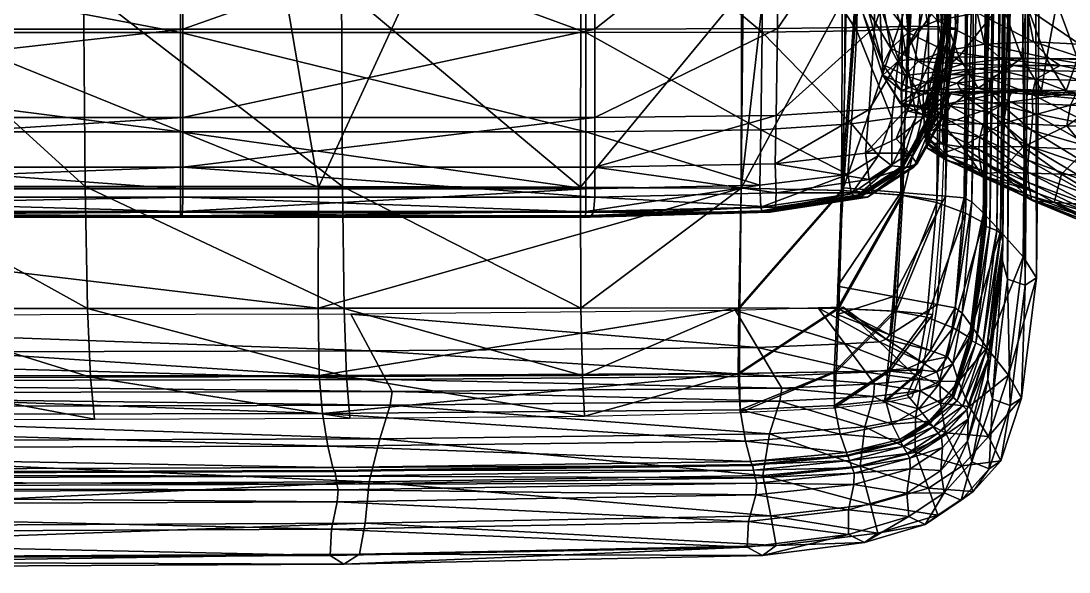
# Model space of a CAD drawing. Header units: centimetres. Extents: x -906 to 906, y -348 to 348.
# Drawn here: x 716.6 to 789.7, y -348.4 to -310 of the extents above; entities that cross this region are included whole.
import ezdxf

# ---------------------------------------------------------------- set-up
doc = ezdxf.new("R2010")
doc.units = ezdxf.units.CM
for name, color, linetype, true_color in [('fabric', 7, 'Continuous', 0x068771), ('Object005', 7, 'Continuous', 0xa6e5e5), ('Object007', 7, 'Continuous', 0x8c58e1), ('Object01', 7, 'Continuous', 0xa6e5e5)]:
    doc.layers.add(name, color=color, linetype=linetype, true_color=true_color)

msp = doc.modelspace()

# ---------------------------------------------------------------- meshes
at = {"layer": 'fabric', "color": 46, "true_color": 0x876e08}
mesh = msp.add_polyface(dxfattribs=at)
corners = [(786.764, -309.149, -289.978), (783.274, -309.446, -284.266), (783.13, -305.983, -282.976), (786.674, -305.55, -289.389), (787.206, -311.475, -290.232), (783.785, -311.626, -285.164), (776.485, -308.879, -169.434), (780.651, -308.725, -114.437), (779.154, -303.608, -114.476), (784.988, -308.764, -68.43), (783.4, -303.597, -68.485), (776.689, -313.789, -224.321), (777.811, -312.773, -171.763), (775.287, -309.446, -214.518), (776.693, -313.034, -250.771), (775.682, -309.337, -243.748), (777.978, -314.845, -262.107), (779.101, -314.869, -170.188), (774.313, -303.873, -210.423), (775.173, -303.823, -240.025), (775.177, -303.682, -168.43), (778.166, -307.336, -268.796), (776.632, -308.45, -259.893), (776.37, -303.172, -256.804), (777.239, -311.929, -264.742), (778.461, -310.804, -272.025), (779.151, -312.835, -274.765), (778.245, -313.802, -269.109), (780.49, -309.987, -278.407), (780.313, -306.546, -276.301), (781.049, -312.095, -280.063), (781.996, -312.514, -114.298), (783.338, -314.699, -114.176), (786.383, -312.606, -68.318), (786.696, -308.78, -50.316), (787.373, -314.068, -290.824), (784.187, -314.031, -286.661), (785.125, -313.507, -285.562), (782.596, -313.745, -281.213), (781.876, -314.339, -282.602), (780.9, -314.18, -276.765), (781.427, -313.735, -275.91), (783.185, -313.341, -280.407), (785.78, -313.125, -284.841), (780.139, -314.783, -272.078), (780.65, -314.274, -271.221), (779.7, -314.266, -270.75), (780.492, -313.549, -275.652), (782.309, -313.002, -280.377), (784.976, -312.675, -285.033)]
mesh.append_faces([[corners[k] for k in face] for face in [(0, 1, 2), (2, 3, 0), (4, 5, 1), (6, 7, 8), (7, 9, 10), (11, 12, 6), (6, 13, 11), (14, 11, 13), (13, 15, 14), (11, 14, 16), (17, 12, 11), (18, 19, 15), (15, 13, 18), (13, 6, 20), (21, 22, 23), (22, 15, 19), (24, 14, 15), (15, 22, 24), (25, 24, 22), (22, 21, 25), (24, 25, 26), (26, 27, 24), (14, 24, 27), (27, 16, 14), (28, 25, 21), (21, 29, 28), (1, 28, 29), (29, 2, 1), (28, 1, 5), (5, 30, 28), (25, 28, 30), (30, 26, 25), (31, 12, 17), (17, 32, 31), (33, 31, 32), (31, 33, 9), (9, 7, 31), (12, 31, 7), (7, 6, 12), (10, 9, 34), (35, 36, 37), (38, 37, 36), (36, 39, 38), (40, 38, 39), (38, 40, 41), (41, 42, 38), (37, 38, 42), (42, 43, 37), (40, 44, 45), (45, 41, 40), (16, 27, 46), (47, 46, 27), (27, 26, 47), (46, 47, 41), (41, 45, 46), (48, 47, 26), (26, 30, 48), (49, 48, 30), (30, 5, 49), (48, 49, 43), (43, 42, 48), (47, 48, 42), (42, 41, 47)]], dxfattribs={"vtx2": -1, "color": 46})
mesh = msp.add_polyface(dxfattribs=at)
corners = [(796.822, -313.172, -295.992), (796.051, -315.499, -295.596), (792.524, -313.983, -295.329), (792.901, -313.117, -295.434), (806.192, -313.473, -296.416), (796.019, -310.189, -296.143), (790.998, -309.321, -294.338), (791.169, -305.357, -294.284), (796.842, -305.518, -296.403), (805.983, -309.999, -296.723), (792.51, -312.057, -295.524), (790.414, -311.624, -294.08), (784.187, -314.031, -286.661), (787.373, -314.068, -290.824), (787.106, -315.143, -291.238), (786.764, -309.149, -289.978), (786.674, -305.55, -289.389), (787.206, -311.475, -290.232), (783.274, -309.446, -284.266), (788.835, -308.751, -31.584), (794.469, -308.659, 16.273), (792.719, -303.389, 16.227), (800.941, -308.548, 71.277), (799.266, -303.229, 71.26), (795.947, -312.6, 16.337), (802.396, -312.524, 71.288), (790.268, -312.636, -31.494), (791.655, -314.901, -31.448), (797.351, -314.908, 16.354), (803.801, -314.854, 71.249), (788.111, -312.642, -50.215), (786.696, -308.78, -50.316), (786.383, -312.606, -68.318), (784.988, -308.764, -68.43), (787.751, -314.835, -68.24), (789.489, -314.89, -50.156), (783.338, -314.699, -114.176), (785.071, -303.592, -50.376), (791.856, -313.427, -294.767), (792.155, -313.155, -294.632), (791.068, -313.53, -293.356), (790.473, -314.151, -294.057), (791.652, -313.175, -292.929), (791.85, -312.83, -294.825), (791.046, -312.714, -293.359), (788.387, -313.496, -289.949), (785.125, -313.507, -285.562), (785.78, -313.125, -284.841), (789.065, -313.117, -289.341), (788.322, -312.62, -289.727), (784.976, -312.675, -285.033), (783.785, -311.626, -285.164)]
mesh.append_faces([[corners[k] for k in face] for face in [(0, 1, 2), (2, 3, 0), (1, 0, 4), (5, 6, 7), (7, 8, 5), (9, 5, 8), (4, 0, 5), (10, 5, 0), (0, 3, 10), (5, 10, 11), (11, 6, 5), (12, 13, 14), (6, 15, 16), (16, 7, 6), (15, 6, 11), (11, 17, 15), (18, 15, 17), (19, 20, 21), (20, 22, 23), (24, 25, 22), (22, 20, 24), (26, 24, 20), (20, 19, 26), (24, 26, 27), (27, 28, 24), (25, 24, 28), (28, 29, 25), (30, 26, 19), (19, 31, 30), (32, 30, 31), (31, 33, 32), (30, 32, 34), (34, 35, 30), (26, 30, 35), (35, 27, 26), (36, 34, 32), (37, 31, 19), (38, 39, 3), (3, 2, 38), (40, 38, 2), (2, 41, 40), (38, 40, 42), (42, 39, 38), (43, 44, 11), (11, 10, 43), (39, 43, 10), (10, 3, 39), (43, 39, 42), (42, 44, 43), (45, 40, 41), (41, 13, 45), (46, 45, 13), (45, 46, 47), (47, 48, 45), (40, 45, 48), (48, 42, 40), (49, 50, 51), (51, 17, 49), (44, 49, 17), (17, 11, 44), (49, 44, 42), (42, 48, 49), (50, 49, 48), (48, 47, 50)]], dxfattribs={"vtx2": -1, "color": 46})
mesh = msp.add_polyface(dxfattribs=at)
corners = [(780.869, -317.221, -169.309), (779.648, -317.89, -215.931), (780.969, -319.201, -215.035), (781.126, -319.665, -247.489), (779.821, -318.616, -248.083), (777.978, -314.845, -262.107), (778, -315.81, -252.772), (776.689, -313.789, -224.321), (777.894, -315.731, -218.503), (778.458, -316.286, -242.121), (779.101, -314.869, -170.188), (780.963, -316.765, -277.369), (780.838, -317.665, -273.493), (779.553, -316.56, -269.509), (779.724, -315.658, -273.926), (780.401, -314.909, -278.429), (781.423, -315.945, -281.116), (780.903, -318.605, -269.839), (781.04, -319.363, -265.982), (779.714, -318.45, -262.381), (779.598, -317.586, -265.594), (781.132, -319.718, -261.502), (779.756, -318.864, -260.069), (779.882, -316.591, -216.377), (780.007, -317.509, -248.392), (781.096, -315.816, -169.571), (781.473, -314.976, -169.682), (780.25, -315.783, -216.537), (780.567, -316.572, -252.988), (779.334, -315.946, -216.577), (780.565, -315.132, -169.691), (779.522, -316.559, -249.335), (779.519, -316.084, -262.456), (779.515, -315.121, -266.181), (780.454, -314.986, -266.747), (780.439, -315.9, -262.895), (780.139, -314.783, -272.078), (780.9, -314.18, -276.765), (779.946, -315.566, -267.558), (780.65, -314.274, -271.221), (779.7, -314.266, -270.75), (779.954, -316.542, -263.61), (779.963, -317.456, -260.748), (779.771, -318.052, -259.483)]
mesh.append_faces([[corners[k] for k in face] for face in [(0, 1, 2), (3, 2, 1), (1, 4, 3), (5, 6, 7), (8, 7, 6), (6, 9, 8), (7, 8, 10), (11, 12, 13), (13, 14, 11), (14, 15, 16), (17, 18, 19), (19, 20, 17), (12, 17, 20), (20, 13, 12), (21, 3, 4), (4, 22, 21), (18, 21, 22), (22, 19, 18), (23, 24, 4), (4, 1, 23), (25, 23, 1), (1, 0, 25), (26, 27, 23), (24, 23, 27), (27, 28, 24), (29, 30, 10), (10, 8, 29), (31, 29, 8), (8, 9, 31), (29, 31, 28), (28, 27, 29), (30, 29, 27), (32, 31, 9), (9, 6, 32), (33, 32, 6), (6, 5, 33), (32, 33, 34), (34, 35, 32), (31, 32, 35), (35, 28, 31), (36, 37, 15), (15, 14, 36), (38, 36, 14), (14, 13, 38), (36, 38, 34), (34, 39, 36), (40, 33, 5), (33, 40, 39), (39, 34, 33), (41, 38, 13), (13, 20, 41), (42, 41, 20), (20, 19, 42), (41, 42, 28), (28, 35, 41), (38, 41, 35), (35, 34, 38), (43, 42, 19), (19, 22, 43), (24, 43, 22), (22, 4, 24), (43, 24, 28), (28, 42, 43)]], dxfattribs={"vtx2": -1, "color": 46})
mesh = msp.add_polyface(dxfattribs=at)
corners = [(787.004, -322.211, -266.113), (787.071, -322.45, -247.293), (783.638, -320.872, -247.071), (783.636, -320.778, -263.582), (786.941, -321.818, -275.339), (783.572, -320.412, -270.613), (784.91, -320.538, -168.093), (783.567, -320.695, -214.014), (787.166, -322.548, -213.193), (786.857, -321.259, -280.657), (783.459, -319.772, -275.23), (783.392, -318.967, -278.567), (786.805, -320.549, -283.787), (787.062, -317.63, -290.15), (784.082, -316.377, -286.812), (784.994, -315.868, -288.461), (787.148, -316.428, -291.058), (786.931, -318.729, -288.589), (783.69, -317.236, -284.583), (783.465, -318.111, -281.76), (786.838, -319.704, -286.449), (784.138, -314.904, -287.609), (787.106, -315.143, -291.238), (784.187, -314.031, -286.661), (780.969, -319.201, -215.035), (781.126, -319.665, -247.489), (782.228, -318.76, -168.848), (780.869, -317.221, -169.309), (786.473, -318.781, -113.635), (785.11, -317.143, -113.913), (782.362, -315.248, -284.382), (781.423, -315.945, -281.116), (780.401, -314.909, -278.429), (781.876, -314.339, -282.602), (780.963, -316.765, -277.369), (780.838, -317.665, -273.493), (779.724, -315.658, -273.926), (780.903, -318.605, -269.839), (781.04, -319.363, -265.982), (781.132, -319.718, -261.502), (779.882, -316.591, -216.377), (781.096, -315.816, -169.571), (781.473, -314.976, -169.682), (785.348, -315.704, -114.108), (785.737, -314.859, -114.204), (780.25, -315.783, -216.537), (780.565, -315.132, -169.691), (780.9, -314.18, -276.765), (787.751, -314.835, -68.24), (783.338, -314.699, -114.176), (784.825, -315.002, -114.185), (779.101, -314.869, -170.188)]
mesh.append_faces([[corners[k] for k in face] for face in [(0, 1, 2), (2, 3, 0), (4, 0, 3), (3, 5, 4), (6, 7, 8), (1, 8, 7), (7, 2, 1), (9, 10, 11), (11, 12, 9), (10, 9, 4), (4, 5, 10), (13, 14, 15), (15, 16, 13), (14, 13, 17), (17, 18, 14), (19, 20, 12), (12, 11, 19), (20, 19, 18), (18, 17, 20), (21, 22, 16), (16, 15, 21), (22, 21, 23), (24, 25, 2), (2, 7, 24), (26, 24, 7), (7, 6, 26), (24, 26, 27), (28, 26, 6), (26, 28, 29), (29, 27, 26), (30, 21, 15), (15, 14, 30), (31, 30, 14), (14, 18, 31), (30, 31, 32), (32, 33, 30), (21, 30, 33), (33, 23, 21), (34, 31, 18), (18, 19, 34), (35, 34, 19), (19, 11, 35), (31, 34, 36), (37, 35, 11), (11, 10, 37), (38, 37, 10), (10, 5, 38), (39, 38, 5), (5, 3, 39), (25, 39, 3), (3, 2, 25), (40, 41, 42), (43, 41, 27), (27, 29, 43), (41, 43, 44), (44, 42, 41), (45, 42, 46), (33, 32, 47), (48, 49, 50), (46, 50, 49), (49, 51, 46), (50, 46, 42), (42, 44, 50)]], dxfattribs={"vtx2": -1, "color": 46})
mesh = msp.add_polyface(dxfattribs=at)
corners = [(787.004, -322.211, -266.113), (786.941, -321.818, -275.339), (791.424, -323.453, -279.068), (791.509, -323.887, -268.281), (787.071, -322.45, -247.293), (791.673, -324.247, -247.682), (787.166, -322.548, -213.193), (791.974, -324.554, -212.41), (788.65, -322.656, -166.95), (793.619, -324.863, -165.471), (784.91, -320.538, -168.093), (792.884, -322.928, -111.699), (793.53, -320.918, -67.185), (789.157, -320.687, -112.991), (791.36, -322.925, -284.908), (786.857, -321.259, -280.657), (786.805, -320.549, -283.787), (791.326, -322.246, -287.922), (791.399, -318.885, -293.114), (787.062, -317.63, -290.15), (787.148, -316.428, -291.058), (791.354, -317.297, -293.859), (791.359, -320.245, -291.931), (786.931, -318.729, -288.589), (786.838, -319.704, -286.449), (791.33, -321.359, -290.232), (796.051, -315.499, -295.596), (791.124, -315.497, -294.242), (790.473, -314.151, -294.057), (792.524, -313.983, -295.329), (787.106, -315.143, -291.238), (787.373, -314.068, -290.824), (786.473, -318.781, -113.635), (790.876, -318.974, -67.802), (789.525, -317.31, -68.036), (785.11, -317.143, -113.913), (793.426, -317.401, -31.289), (791.264, -317.377, -49.975), (792.61, -319.05, -49.757), (791.004, -315.234, -50.219), (793.174, -315.255, -31.524), (791.655, -314.901, -31.448), (789.489, -314.89, -50.156), (789.257, -315.167, -68.286), (787.751, -314.835, -68.24), (790.175, -315.035, -68.325), (791.925, -315.108, -50.269), (794.097, -315.132, -31.58), (789.778, -315.873, -68.226), (785.348, -315.704, -114.108), (785.737, -314.859, -114.204), (784.825, -315.002, -114.185), (791.524, -315.943, -50.166), (793.692, -315.966, -31.477)]
mesh.append_faces([[corners[k] for k in face] for face in [(0, 1, 2), (2, 3, 0), (4, 0, 3), (3, 5, 4), (6, 4, 5), (5, 7, 6), (8, 6, 7), (7, 9, 8), (6, 8, 10), (11, 8, 9), (12, 13, 11), (8, 11, 13), (13, 10, 8), (14, 15, 16), (16, 17, 14), (15, 14, 2), (2, 1, 15), (18, 19, 20), (20, 21, 18), (19, 18, 22), (22, 23, 19), (24, 25, 17), (17, 16, 24), (25, 24, 23), (23, 22, 25), (26, 27, 28), (28, 29, 26), (30, 27, 21), (21, 20, 30), (27, 30, 31), (31, 28, 27), (10, 13, 32), (33, 32, 13), (13, 12, 33), (32, 33, 34), (34, 35, 32), (36, 37, 38), (33, 38, 37), (37, 34, 33), (38, 33, 12), (39, 40, 41), (41, 42, 39), (43, 39, 42), (42, 44, 43), (39, 43, 45), (45, 46, 39), (40, 39, 46), (46, 47, 40), (48, 49, 35), (35, 34, 48), (49, 48, 45), (45, 50, 49), (51, 43, 44), (43, 51, 50), (50, 45, 43), (52, 48, 34), (34, 37, 52), (53, 52, 37), (37, 36, 53), (52, 53, 47), (47, 46, 52), (48, 52, 46), (46, 45, 48)]], dxfattribs={"vtx2": -1, "color": 46})
at = {"layer": 'Object005', "color": 46, "true_color": 0x876e08}
mesh = msp.add_polyface(dxfattribs=at)
corners = [(689.661, -286.422, -4.44), (689.738, -307.563, -7.616), (705.693, -307.563, -7.67), (705.62, -286.422, -4.521), (720.947, -307.577, -7.98), (720.885, -286.439, -5.039), (738.9, -286.488, -6.053), (738.937, -307.618, -8.643), (755.616, -307.7, -10.157), (649.004, -307.563, -8.344), (669.645, -307.563, -7.723), (669.564, -286.422, -4.733), (670.266, -334.858, -28.125), (670.59, -337.8, -36.14), (690.642, -337.8, -36.14), (690.332, -334.858, -28.125), (669.983, -330.055, -20.405), (690.061, -330.055, -20.398), (649.353, -330.055, -20.481), (649.646, -334.858, -28.125), (669.78, -321.532, -13.275), (689.868, -321.532, -13.248), (649.143, -321.532, -13.582), (739.289, -334.805, -28.35), (739.108, -330.046, -20.791), (721.208, -330.053, -20.508), (721.436, -334.845, -28.181), (739.506, -337.702, -36.239), (721.7, -337.776, -36.165), (738.998, -321.56, -13.889), (755.631, -330.032, -21.398), (755.605, -321.603, -14.92), (721.049, -321.539, -13.455), (705.815, -321.532, -13.275), (705.997, -330.055, -20.404), (706.253, -334.858, -28.125), (706.545, -337.8, -36.141)]
mesh.append_faces([[corners[k] for k in face] for face in [(0, 1, 2), (3, 2, 4), (4, 5, 3), (6, 7, 8), (7, 6, 5), (5, 4, 7), (9, 10, 11), (0, 11, 10), (10, 1, 0), (12, 13, 14), (14, 15, 12), (16, 12, 15), (15, 17, 16), (12, 16, 18), (13, 12, 19), (20, 16, 17), (17, 21, 20), (10, 20, 21), (21, 1, 10), (20, 10, 9), (16, 20, 22), (23, 24, 25), (25, 26, 23), (27, 23, 26), (26, 28, 27), (29, 24, 30), (7, 29, 31), (29, 7, 4), (4, 32, 29), (24, 29, 32), (32, 25, 24), (33, 2, 1), (1, 21, 33), (34, 33, 21), (21, 17, 34), (33, 34, 25), (25, 32, 33), (2, 33, 32), (32, 4, 2), (35, 34, 17), (17, 15, 35), (36, 35, 15), (15, 14, 36), (35, 36, 28), (28, 26, 35), (34, 35, 26), (26, 25, 34)]], dxfattribs={"vtx2": -1, "color": 46})
mesh = msp.add_polyface(dxfattribs=at)
corners = [(767.015, -286.752, -11.358), (755.623, -286.587, -8.01), (755.616, -307.7, -10.157), (766.939, -307.838, -13.022), (774.304, -287.01, -16.293), (774.147, -308.072, -17.533), (778.72, -287.39, -23.013), (778.48, -308.444, -23.984), (781.699, -287.831, -30.626), (781.375, -308.887, -31.406), (738.9, -286.488, -6.053), (739.289, -334.805, -28.35), (739.506, -337.702, -36.239), (755.881, -337.554, -36.386), (755.736, -334.727, -28.689), (739.108, -330.046, -20.791), (755.631, -330.032, -21.398), (755.605, -321.603, -14.92), (738.998, -321.56, -13.889), (738.937, -307.618, -8.643), (766.702, -334.595, -29.252), (766.742, -337.308, -36.632), (773.438, -334.467, -31.276), (773.307, -336.986, -38.206), (773.614, -330.05, -25.119), (766.709, -330.009, -22.473), (777.197, -334.398, -35.995), (776.796, -336.611, -42.336), (779.468, -334.359, -42.061), (778.746, -336.21, -47.746), (780.17, -330.481, -37.09), (777.618, -330.231, -30.437), (778.078, -322.152, -26.446), (780.836, -322.546, -33.55), (773.883, -321.835, -20.506), (766.813, -321.673, -16.895)]
mesh.append_faces([[corners[k] for k in face] for face in [(0, 1, 2), (2, 3, 0), (4, 0, 3), (3, 5, 4), (6, 4, 5), (5, 7, 6), (8, 6, 7), (7, 9, 8), (2, 1, 10), (11, 12, 13), (13, 14, 11), (15, 11, 14), (14, 16, 15), (16, 17, 18), (17, 2, 19), (20, 14, 13), (13, 21, 20), (22, 20, 21), (21, 23, 22), (20, 22, 24), (24, 25, 20), (14, 20, 25), (25, 16, 14), (26, 22, 23), (23, 27, 26), (28, 26, 27), (27, 29, 28), (26, 28, 30), (30, 31, 26), (22, 26, 31), (31, 24, 22), (32, 33, 9), (9, 7, 32), (34, 32, 7), (7, 5, 34), (32, 34, 24), (24, 31, 32), (33, 32, 31), (31, 30, 33), (35, 34, 5), (5, 3, 35), (17, 35, 3), (3, 2, 17), (35, 17, 16), (16, 25, 35), (34, 35, 25), (25, 24, 34)]], dxfattribs={"vtx2": -1, "color": 46})
at = {"layer": 'Object007', "color": 46, "true_color": 0x876e08}
mesh = msp.add_polyface(dxfattribs=at)
corners = [(335.384, -321.557, -179.811), (416.126, -321.538, -180.132), (416.002, -330.053, -179.306), (377.186, -276.135, -179.489), (425.341, -299.049, -179.851), (727.194, -262.082, -179.103), (696.606, -104.115, -179.015), (767.056, -85.294, -179.278), (767.063, 86.885, -178.653), (697.306, 82.093, -178.444), (737.331, -321.603, -179.301), (766.979, -257.473, -179.184), (665.783, -321.56, -179.748), (737.3, -330.032, -178.533), (576.821, -321.539, -180.116), (665.871, -330.046, -179.017), (570.159, -299.051, -179.827), (624.931, -276.14, -179.433), (495.103, -321.532, -180.238), (496.938, -276.102, -179.861), (495.104, -330.055, -179.387), (697.544, 151.021, -176.924), (767.029, 151.084, -176.734), (697.551, 161.309, -174.93), (506.133, 151, -176.988), (505.202, 67.949, -178.447), (285.123, 79.244, -178.408), (506.149, 161.314, -175.183), (285.848, 151, -176.988), (502.442, -160.577, -179.214), (261.058, -264.857, -179.264), (282.956, -115.397, -179.06)]
mesh.append_faces([[corners[k] for k in face] for face in [(0, 1, 2), (1, 0, 3), (3, 4, 1), (5, 6, 7), (8, 7, 6), (6, 9, 8), (10, 5, 11), (12, 10, 13), (14, 12, 15), (12, 14, 16), (16, 17, 12), (10, 12, 17), (17, 5, 10), (18, 19, 16), (16, 14, 18), (20, 18, 14), (2, 1, 18), (19, 18, 1), (1, 4, 19), (21, 22, 8), (8, 9, 21), (22, 21, 23), (24, 25, 26), (27, 24, 28), (23, 21, 24), (25, 24, 21), (21, 9, 25), (29, 3, 30), (25, 29, 31), (29, 25, 9), (9, 6, 29), (17, 29, 6), (6, 5, 17), (29, 17, 16), (16, 19, 29), (3, 29, 19), (19, 4, 3)]], dxfattribs={"vtx2": -1, "color": 46})
mesh = msp.add_polyface(dxfattribs=at)
corners = [(788.026, -262.089, -77.37), (787.237, -262.44, -97.765), (787.446, -85.294, -97.765), (786.019, -262.139, -118.44), (786.231, -85.294, -118.445), (785.808, -85.295, -155.605), (785.569, -259.88, -155.563), (785.274, -259.746, -157.563), (785.926, -85.295, -149.454), (785.692, -260.293, -149.419), (785.48, -259.8, -46.697), (787.087, -261.035, -60.301), (787.301, -85.294, -60.31), (788.236, -85.294, -77.372), (783.297, -85.294, -165.877), (783.061, -258.872, -165.788), (781.001, -258.324, -171.303), (784.558, -85.294, -161.085), (784.318, -259.345, -161.028), (781.219, -85.294, -171.446), (778.399, -257.92, -175.673), (778.575, -85.294, -175.89), (774.107, -257.643, -178.449), (767.056, -85.294, -179.278), (766.979, -257.473, -179.184), (727.194, -262.082, -179.103), (780.47, -322.663, -170.968), (782.465, -323.408, -165.605), (777.98, -322.152, -175.103), (773.817, -321.835, -177.824), (766.805, -321.673, -178.942), (785.513, -85.294, -157.607), (784.775, -259.643, -158.195), (785.012, -85.293, -158.242), (784.409, -259.568, -158.351), (784.75, -85.293, -158.97), (784.512, -259.523, -158.922), (784.644, -85.292, -158.4), (783.792, -324.3, -158.273), (783.695, -324.052, -160.928), (783.889, -324.262, -158.847), (783.405, -258.359, -30.545), (784.267, -258.906, -36.695), (784.473, -85.292, -36.685), (785.694, -85.294, -46.705), (783.718, -323.413, -36.805), (782.895, -322.617, -30.73), (785.896, -85.294, -136.371), (785.672, -261.235, -136.351), (781.547, -258.129, -28.495), (782.852, -258.169, -28.495), (783.047, -85.289, -28.457), (783.602, -85.29, -30.514), (782.356, -322.331, -28.705), (781.056, -322.225, -28.705), (774.404, -257.906, -28.496), (778.429, -258.032, -28.495), (778.617, -85.279, -28.457), (781.74, -85.286, -28.457), (777.95, -321.974, -28.705), (773.94, -321.65, -28.705)]
mesh.append_faces([[corners[k] for k in face] for face in [(0, 1, 2), (1, 3, 4), (5, 6, 7), (8, 9, 6), (10, 11, 12), (11, 0, 13), (14, 15, 16), (17, 18, 15), (19, 16, 20), (21, 20, 22), (23, 24, 25), (26, 16, 15), (27, 15, 18), (28, 20, 16), (29, 22, 20), (30, 24, 22), (31, 7, 32), (33, 32, 34), (35, 36, 18), (37, 34, 36), (38, 34, 32), (39, 18, 36), (40, 36, 34), (41, 42, 43), (42, 10, 44), (10, 42, 45), (42, 41, 46), (47, 48, 9), (4, 3, 48), (49, 50, 51), (50, 41, 52), (41, 50, 53), (50, 49, 54), (55, 56, 57), (56, 49, 58), (49, 56, 59), (56, 55, 60)]], dxfattribs={"vtx2": -1, "color": 46})
mesh = msp.add_polyface(dxfattribs=at)
corners = [(786.611, -328.422, -97.765), (785.391, -327.997, -118.433), (786.019, -262.139, -118.44), (787.237, -262.44, -97.765), (787.404, -327.927, -77.371), (788.026, -262.089, -77.37), (785.041, -326.724, -136.322), (785.056, -325.398, -149.366), (785.692, -260.293, -149.419), (785.672, -261.235, -136.351), (783.061, -258.872, -165.788), (782.465, -323.408, -165.605), (780.47, -322.663, -170.968), (784.318, -259.345, -161.028), (783.695, -324.052, -160.928), (786.474, -326.442, -60.306), (787.087, -261.035, -60.301), (784.89, -324.695, -46.731), (785.48, -259.8, -46.697), (781.001, -258.324, -171.303), (777.98, -322.152, -175.103), (773.499, -330.05, -176.438), (773.817, -321.835, -177.824), (778.399, -257.92, -175.673), (766.979, -257.473, -179.184), (766.805, -321.673, -178.942), (737.331, -321.603, -179.301), (774.107, -257.643, -178.449), (766.643, -330.009, -177.824), (784.151, -324.43, -158.121), (784.775, -259.643, -158.195), (785.274, -259.746, -157.563), (784.64, -324.615, -157.495), (783.792, -324.3, -158.273), (784.512, -259.523, -158.922), (783.889, -324.262, -158.847), (784.409, -259.568, -158.351), (783.718, -323.413, -36.805), (782.895, -322.617, -30.73), (784.267, -258.906, -36.695), (784.932, -324.816, -155.5), (785.569, -259.88, -155.563), (782.356, -322.331, -28.705), (783.405, -258.359, -30.545), (781.056, -322.225, -28.705), (782.852, -258.169, -28.495), (777.95, -321.974, -28.705), (781.547, -258.129, -28.495), (773.94, -321.65, -28.705), (778.429, -258.032, -28.495), (773.532, -328.507, -29.378), (777.444, -329.221, -29.378)]
mesh.append_faces([[corners[k] for k in face] for face in [(0, 1, 2), (2, 3, 0), (4, 0, 3), (3, 5, 4), (6, 7, 8), (8, 9, 6), (1, 6, 9), (9, 2, 1), (10, 11, 12), (13, 14, 11), (15, 4, 5), (5, 16, 15), (17, 15, 16), (16, 18, 17), (19, 12, 20), (21, 22, 20), (23, 20, 22), (24, 25, 26), (27, 22, 25), (28, 25, 22), (29, 30, 31), (31, 32, 29), (30, 29, 33), (34, 35, 14), (36, 33, 35), (37, 17, 18), (38, 37, 39), (40, 41, 8), (8, 7, 40), (41, 40, 32), (32, 31, 41), (42, 38, 43), (44, 42, 45), (46, 44, 47), (48, 46, 49), (46, 48, 50), (44, 46, 51)]], dxfattribs={"vtx2": -1, "color": 46})
mesh = msp.add_polyface(dxfattribs=at)
corners = [(577.416, -337.585, -171.65), (666.374, -337.513, -171.542), (666.791, -339.841, -165.902), (737.607, -337.369, -171.326), (737.98, -339.64, -165.789), (737.386, -334.727, -175.725), (766.603, -334.595, -175.103), (737.3, -330.032, -178.533), (766.643, -330.009, -177.824), (737.331, -321.603, -179.301), (766.805, -321.673, -178.942), (666.068, -334.805, -176.097), (577.142, -334.845, -176.284), (576.943, -330.053, -179.294), (665.871, -330.046, -179.017), (665.783, -321.56, -179.748), (576.821, -321.539, -180.116), (741.614, -339.136, -36.673), (742.326, -336.791, -30.513), (677.141, -336.953, -30.383), (676.495, -339.34, -36.593), (589.769, -337.034, -30.317), (589.213, -339.442, -36.553), (496.032, -337.061, -30.295), (677.272, -335.987, -28.312), (742.473, -335.84, -28.46), (676.859, -335.152, -28.313), (742.027, -335.006, -28.46), (589.534, -335.226, -28.239), (589.883, -336.061, -28.239), (496.154, -336.086, -28.214), (495.956, -335.251, -28.215), (675.871, -333.157, -28.314), (740.964, -333.012, -28.461), (674.597, -330.582, -28.315), (739.59, -330.438, -28.462), (587.628, -330.656, -28.241), (588.702, -333.231, -28.24), (495.482, -333.256, -28.215)]
mesh.append_faces([[corners[k] for k in face] for face in [(0, 1, 2), (1, 3, 4), (3, 5, 6), (5, 7, 8), (7, 9, 10), (11, 5, 3), (3, 1, 11), (12, 11, 1), (1, 0, 12), (11, 12, 13), (13, 14, 11), (5, 11, 14), (14, 7, 5), (7, 14, 15), (14, 13, 16), (17, 18, 19), (20, 19, 21), (22, 21, 23), (24, 19, 18), (18, 25, 24), (26, 24, 25), (25, 27, 26), (24, 26, 28), (28, 29, 24), (19, 24, 29), (29, 21, 19), (21, 29, 30), (29, 28, 31), (32, 26, 27), (27, 33, 32), (34, 32, 33), (33, 35, 34), (32, 34, 36), (36, 37, 32), (26, 32, 37), (37, 28, 26), (28, 37, 38)]], dxfattribs={"vtx2": -1, "color": 46})
mesh = msp.add_polyface(dxfattribs=at)
corners = [(766.603, -334.595, -175.103), (766.741, -337.129, -170.966), (737.607, -337.369, -171.326), (766.643, -330.009, -177.824), (737.386, -334.727, -175.725), (766.805, -321.673, -178.942), (737.3, -330.032, -178.533), (767.115, -339.304, -165.599), (737.98, -339.64, -165.789), (767.476, -340.726, -160.915), (738.321, -341.128, -161.01), (767.914, -342.236, -155.507), (738.705, -342.685, -155.57), (738.608, -342.299, -157.563), (767.795, -341.86, -157.497), (767.828, -343.049, -149.372), (738.639, -343.523, -149.424), (768.288, -347.277, -97.765), (769.26, -346.585, -77.371), (740.186, -347.168, -77.369), (739.09, -347.881, -97.765), (767.223, -346.683, -118.434), (738.151, -347.269, -118.441), (768.869, -344.51, -60.306), (768.313, -341.698, -46.731), (740.858, -342.13, -46.685), (740.578, -345.029, -60.296), (767.579, -340.998, -158.823), (738.445, -341.42, -158.889), (767.59, -340.927, -158.247), (738.475, -341.349, -158.314), (738.53, -341.748, -158.175), (767.674, -341.319, -158.108), (742.326, -336.791, -30.513), (741.614, -339.136, -36.673), (768.793, -338.797, -36.806), (767.333, -344.903, -136.325), (738.227, -345.434, -136.354), (742.027, -335.006, -28.46), (742.473, -335.84, -28.46), (769.639, -335.596, -28.706), (769.503, -336.524, -30.731), (767.954, -332.772, -28.707), (766.421, -330.201, -28.708), (739.59, -330.438, -28.462), (740.964, -333.012, -28.461), (769.142, -334.763, -28.706)]
mesh.append_faces([[corners[k] for k in face] for face in [(0, 1, 2), (3, 0, 4), (5, 3, 6), (2, 1, 7), (8, 7, 9), (9, 10, 8), (11, 12, 13), (13, 14, 11), (12, 11, 15), (15, 16, 12), (17, 18, 19), (19, 20, 17), (21, 17, 20), (20, 22, 21), (23, 24, 25), (25, 26, 23), (26, 19, 18), (27, 28, 10), (10, 9, 27), (28, 27, 29), (29, 30, 28), (31, 32, 14), (14, 13, 31), (32, 31, 30), (30, 29, 32), (33, 34, 35), (34, 25, 24), (36, 37, 16), (16, 15, 36), (37, 36, 21), (38, 39, 40), (39, 33, 41), (42, 43, 44), (44, 45, 42), (46, 42, 45), (45, 38, 46)]], dxfattribs={"vtx2": -1, "color": 46})
mesh = msp.add_polyface(dxfattribs=at)
corners = [(766.603, -334.595, -175.103), (766.643, -330.009, -177.824), (773.499, -330.05, -176.438), (773.289, -334.467, -173.923), (766.741, -337.129, -170.966), (773.32, -336.812, -170.201), (773.817, -321.835, -177.824), (773.726, -338.809, -165.195), (767.115, -339.304, -165.599), (774.15, -340.103, -160.759), (767.476, -340.726, -160.915), (774.696, -341.531, -155.438), (767.914, -342.236, -155.507), (767.795, -341.86, -157.497), (774.665, -342.312, -149.314), (767.828, -343.049, -149.372), (768.288, -347.277, -97.765), (767.223, -346.683, -118.434), (774.307, -345.801, -118.425), (769.26, -346.585, -77.371), (775.412, -346.371, -97.765), (768.869, -344.51, -60.306), (776.343, -345.707, -77.374), (768.313, -341.698, -46.731), (775.827, -343.714, -60.317), (740.578, -345.029, -60.296), (774.237, -340.341, -158.75), (767.579, -340.998, -158.823), (774.227, -340.274, -158.173), (767.59, -340.927, -158.247), (774.542, -341.17, -157.425), (767.674, -341.319, -158.108), (774.357, -340.65, -158.034), (768.793, -338.797, -36.806), (775.111, -341.034, -46.832), (769.503, -336.524, -30.731), (775.443, -338.305, -37.153), (742.326, -336.791, -30.513), (741.614, -339.136, -36.673), (774.296, -344.092, -136.292), (767.333, -344.903, -136.325), (769.639, -335.596, -28.706), (776.038, -336.179, -31.322), (769.142, -334.763, -28.706), (776.112, -335.304, -29.378), (742.027, -335.006, -28.46), (742.473, -335.84, -28.46), (767.954, -332.772, -28.707), (775.504, -334.485, -29.378), (766.421, -330.201, -28.708), (774.05, -332.528, -29.379), (772.173, -330.001, -29.38)]
mesh.append_faces([[corners[k] for k in face] for face in [(0, 1, 2), (2, 3, 0), (4, 0, 3), (3, 5, 4), (6, 2, 1), (7, 8, 4), (4, 5, 7), (8, 7, 9), (9, 10, 8), (11, 12, 13), (14, 15, 12), (16, 17, 18), (19, 16, 20), (21, 19, 22), (23, 21, 24), (19, 21, 25), (26, 27, 10), (10, 9, 26), (27, 26, 28), (28, 29, 27), (30, 13, 31), (32, 31, 29), (29, 28, 32), (33, 23, 34), (35, 33, 36), (33, 35, 37), (23, 33, 38), (39, 40, 15), (40, 39, 18), (18, 17, 40), (41, 35, 42), (43, 41, 44), (41, 43, 45), (35, 41, 46), (47, 43, 48), (49, 47, 50), (50, 51, 49)]], dxfattribs={"vtx2": -1, "color": 46})
mesh = msp.add_polyface(dxfattribs=at)
corners = [(777.98, -322.152, -175.103), (777.469, -330.231, -173.923), (773.499, -330.05, -176.438), (777.018, -334.398, -171.872), (779.766, -330.65, -170.202), (776.888, -336.436, -168.77), (779.032, -334.626, -168.77), (778.399, -336.061, -167.254), (773.32, -336.812, -170.201), (773.289, -334.467, -173.923), (777.343, -338.126, -164.436), (773.726, -338.809, -165.195), (779.211, -337.052, -163.968), (778.974, -337.645, -37.876), (779.295, -335.788, -32.573), (776.038, -336.179, -31.322), (775.443, -338.305, -37.153), (769.503, -336.524, -30.731), (779.236, -335.011, -30.806), (778.417, -334.232, -30.806), (775.504, -334.485, -29.378), (776.112, -335.304, -29.378), (769.639, -335.596, -28.706), (769.142, -334.763, -28.706), (773.532, -328.507, -29.378), (777.444, -329.221, -29.378), (777.95, -321.974, -28.705), (780.474, -329.774, -29.378), (777.176, -331.885, -30.806), (773.517, -330.482, -30.807), (773.712, -330.121, -31.71), (776.922, -332.192, -31.709), (780.01, -332.971, -30.806), (776.46, -332.371, -30.807), (779.409, -333.797, -31.709), (773.934, -329.968, -30.808), (772.173, -330.001, -29.38), (774.05, -332.528, -29.379), (767.954, -332.772, -28.707)]
mesh.append_faces([[corners[k] for k in face] for face in [(0, 1, 2), (3, 1, 4), (5, 3, 6), (6, 7, 5), (3, 5, 8), (8, 9, 3), (1, 3, 9), (9, 2, 1), (10, 11, 8), (8, 5, 10), (12, 10, 5), (5, 7, 12), (13, 14, 15), (15, 16, 13), (16, 15, 17), (18, 19, 20), (20, 21, 18), (14, 18, 21), (21, 15, 14), (15, 21, 22), (21, 20, 23), (24, 25, 26), (27, 25, 28), (29, 28, 25), (25, 24, 29), (28, 29, 30), (30, 31, 28), (32, 28, 31), (33, 19, 34), (34, 31, 33), (35, 33, 31), (31, 30, 35), (33, 35, 36), (36, 37, 33), (19, 33, 37), (37, 20, 19), (20, 37, 38)]], dxfattribs={"vtx2": -1, "color": 46})
mesh = msp.add_polyface(dxfattribs=at)
corners = [(786.611, -328.422, -97.765), (787.404, -327.927, -77.371), (786.37, -336.293, -77.374), (785.391, -327.997, -118.433), (785.567, -336.825, -97.765), (785.041, -326.724, -136.322), (784.351, -336.368, -118.425), (785.056, -325.398, -149.366), (784.011, -334.998, -136.29), (784.036, -333.571, -149.31), (782.465, -323.408, -165.605), (781.605, -331.41, -165.198), (779.766, -330.65, -170.202), (780.47, -322.663, -170.968), (783.695, -324.052, -160.928), (782.738, -332.086, -160.768), (786.474, -326.442, -60.306), (784.89, -324.695, -46.731), (783.955, -332.786, -46.831), (785.468, -334.695, -60.317), (777.469, -330.231, -173.923), (777.98, -322.152, -175.103), (783.171, -332.448, -158.042), (784.151, -324.43, -158.121), (784.64, -324.615, -157.495), (783.634, -332.707, -157.423), (782.831, -332.265, -158.189), (783.792, -324.3, -158.273), (783.889, -324.262, -158.847), (782.916, -332.258, -158.765), (783.718, -323.413, -36.805), (782.895, -322.617, -30.73), (782.231, -330.369, -31.321), (782.922, -331.32, -37.153), (783.917, -332.945, -155.433), (784.932, -324.816, -155.5), (782.356, -322.331, -28.705), (781.056, -322.225, -28.705), (780.474, -329.774, -29.378), (781.743, -330.005, -29.378), (781.196, -333.425, -30.806), (780.01, -332.971, -30.806), (777.444, -329.221, -29.378)]
mesh.append_faces([[corners[k] for k in face] for face in [(0, 1, 2), (3, 0, 4), (5, 3, 6), (7, 5, 8), (8, 9, 7), (10, 11, 12), (12, 13, 10), (11, 10, 14), (14, 15, 11), (16, 17, 18), (18, 19, 16), (1, 16, 19), (20, 21, 13), (13, 12, 20), (22, 23, 24), (24, 25, 22), (23, 22, 26), (26, 27, 23), (28, 29, 15), (15, 14, 28), (29, 28, 27), (27, 26, 29), (30, 31, 32), (32, 33, 30), (17, 30, 33), (33, 18, 17), (34, 35, 7), (7, 9, 34), (35, 34, 25), (25, 24, 35), (36, 37, 38), (38, 39, 36), (31, 36, 39), (39, 32, 31), (32, 39, 40), (39, 38, 41), (42, 38, 37)]], dxfattribs={"vtx2": -1, "color": 46})
mesh = msp.add_polyface(dxfattribs=at)
corners = [(786.37, -336.293, -77.374), (785.567, -336.825, -97.765), (786.611, -328.422, -97.765), (784.351, -336.368, -118.425), (785.391, -327.997, -118.433), (784.011, -334.998, -136.29), (785.041, -326.724, -136.322), (781.605, -331.41, -165.198), (780.576, -335.386, -164.437), (779.032, -334.626, -168.77), (779.766, -330.65, -170.202), (782.738, -332.086, -160.768), (781.495, -336.118, -160.528), (785.468, -334.695, -60.317), (783.955, -332.786, -46.831), (782.705, -336.877, -47.024), (787.404, -327.927, -77.371), (777.018, -334.398, -171.872), (781.868, -336.489, -157.978), (783.171, -332.448, -158.042), (783.634, -332.707, -157.423), (782.282, -336.832, -157.365), (781.565, -336.243, -158.121), (782.831, -332.265, -158.189), (782.916, -332.258, -158.765), (781.632, -336.261, -158.697), (781.973, -335.133, -37.876), (782.922, -331.32, -37.153), (781.572, -333.922, -32.573), (782.231, -330.369, -31.321), (780.674, -335.115, -33.364), (782.545, -337.107, -155.379), (783.917, -332.945, -155.433), (784.036, -333.571, -149.31), (781.196, -333.425, -30.806), (780.01, -332.971, -30.806), (781.743, -330.005, -29.378), (779.409, -333.797, -31.709), (780.45, -334.468, -31.708), (779.236, -335.011, -30.806), (779.295, -335.788, -32.573), (778.417, -334.232, -30.806), (777.176, -331.885, -30.806), (780.474, -329.774, -29.378), (776.922, -332.192, -31.709)]
mesh.append_faces([[corners[k] for k in face] for face in [(0, 1, 2), (1, 3, 4), (3, 5, 6), (7, 8, 9), (9, 10, 7), (8, 7, 11), (11, 12, 8), (13, 14, 15), (13, 0, 16), (10, 9, 17), (18, 19, 20), (20, 21, 18), (19, 18, 22), (22, 23, 19), (24, 25, 12), (12, 11, 24), (25, 24, 23), (23, 22, 25), (26, 15, 14), (14, 27, 26), (28, 26, 27), (27, 29, 28), (26, 28, 30), (31, 32, 33), (21, 20, 32), (34, 28, 29), (35, 34, 36), (34, 35, 37), (37, 38, 34), (28, 34, 38), (38, 30, 28), (39, 40, 30), (30, 38, 39), (41, 39, 38), (38, 37, 41), (42, 35, 43), (44, 37, 35)]], dxfattribs={"vtx2": -1, "color": 46})
mesh = msp.add_polyface(dxfattribs=at)
corners = [(784.351, -336.368, -118.425), (785.567, -336.825, -97.765), (784.105, -341.237, -97.765), (786.37, -336.293, -77.374), (784.924, -340.67, -77.376), (782.591, -339.292, -136.265), (782.65, -337.774, -149.264), (784.036, -333.571, -149.31), (784.011, -334.998, -136.29), (782.9, -340.751, -118.419), (780.576, -335.386, -164.437), (779.211, -337.052, -163.968), (778.399, -336.061, -167.254), (779.032, -334.626, -168.77), (781.495, -336.118, -160.528), (779.895, -337.903, -160.387), (784.073, -338.97, -60.326), (782.705, -336.877, -47.024), (781.062, -338.722, -47.142), (785.468, -334.695, -60.317), (777.343, -338.126, -164.436), (780.198, -338.311, -157.949), (781.868, -336.489, -157.978), (782.282, -336.832, -157.365), (780.543, -338.733, -157.339), (779.945, -338.005, -158.089), (781.565, -336.243, -158.121), (781.632, -336.261, -158.697), (779.992, -338.045, -158.665), (777.868, -339.197, -160.524), (777.951, -339.381, -158.69), (777.922, -339.325, -158.113), (780.674, -335.115, -33.364), (780.71, -336.644, -38.331), (781.973, -335.133, -37.876), (778.974, -337.645, -37.876), (779.295, -335.788, -32.573), (782.545, -337.107, -155.379), (780.776, -339.043, -155.356), (783.917, -332.945, -155.433)]
mesh.append_faces([[corners[k] for k in face] for face in [(0, 1, 2), (1, 3, 4), (5, 6, 7), (7, 8, 5), (9, 5, 8), (8, 0, 9), (10, 11, 12), (12, 13, 10), (11, 10, 14), (14, 15, 11), (16, 17, 18), (16, 4, 3), (3, 19, 16), (17, 16, 19), (20, 11, 15), (21, 22, 23), (23, 24, 21), (22, 21, 25), (25, 26, 22), (27, 28, 15), (15, 14, 27), (28, 27, 26), (26, 25, 28), (29, 15, 28), (30, 28, 25), (31, 25, 21), (32, 33, 34), (17, 34, 33), (33, 18, 17), (18, 33, 35), (36, 35, 33), (33, 32, 36), (7, 6, 37), (38, 37, 6), (37, 38, 24), (24, 23, 37), (39, 37, 23)]], dxfattribs={"vtx2": -1, "color": 46})
mesh = msp.add_polyface(dxfattribs=at)
corners = [(737.98, -339.64, -165.789), (666.791, -339.841, -165.902), (666.374, -337.513, -171.542), (738.321, -341.128, -161.01), (667.155, -341.369, -161.067), (738.705, -342.685, -155.57), (667.55, -342.954, -155.608), (667.455, -342.563, -157.602), (738.608, -342.299, -157.563), (738.639, -343.523, -149.424), (667.651, -343.807, -149.456), (668.633, -348.243, -97.765), (739.09, -347.881, -97.765), (740.186, -347.168, -77.369), (670.02, -347.518, -77.367), (579.709, -348.424, -97.765), (579.424, -347.796, -118.448), (667.995, -347.621, -118.445), (738.151, -347.269, -118.441), (580.93, -347.692, -77.366), (672.527, -345.34, -60.29), (740.578, -345.029, -60.296), (740.858, -342.13, -46.685), (675.052, -342.389, -46.657), (584.177, -345.496, -60.287), (767.115, -339.304, -165.599), (737.607, -337.369, -171.326), (738.445, -341.42, -158.889), (667.304, -341.675, -158.928), (738.475, -341.349, -158.314), (667.346, -341.606, -158.353), (667.391, -342.008, -158.214), (738.53, -341.748, -158.175), (676.495, -339.34, -36.593), (741.614, -339.136, -36.673), (677.141, -336.953, -30.383), (589.213, -339.442, -36.553), (738.227, -345.434, -136.354), (667.734, -345.753, -136.372), (767.223, -346.683, -118.434)]
mesh.append_faces([[corners[k] for k in face] for face in [(0, 1, 2), (1, 0, 3), (3, 4, 1), (5, 6, 7), (7, 8, 5), (6, 5, 9), (9, 10, 6), (11, 12, 13), (13, 14, 11), (15, 11, 14), (16, 17, 11), (12, 11, 17), (17, 18, 12), (19, 14, 20), (21, 20, 14), (14, 13, 21), (20, 21, 22), (22, 23, 20), (24, 20, 23), (25, 0, 26), (27, 28, 4), (4, 3, 27), (28, 27, 29), (29, 30, 28), (31, 32, 8), (8, 7, 31), (32, 31, 30), (30, 29, 32), (33, 23, 22), (22, 34, 33), (35, 33, 34), (23, 33, 36), (37, 38, 10), (10, 9, 37), (38, 37, 18), (18, 17, 38), (39, 18, 37)]], dxfattribs={"vtx2": -1, "color": 46})
mesh = msp.add_polyface(dxfattribs=at)
corners = [(784.105, -341.237, -97.765), (782.9, -340.751, -118.419), (784.351, -336.368, -118.425), (784.924, -340.67, -77.376), (785.567, -336.825, -97.765), (783.001, -342.812, -77.377), (782.155, -343.411, -97.765), (780.971, -342.897, -118.416), (782.591, -339.292, -136.265), (780.727, -341.354, -136.254), (782.65, -337.774, -149.264), (780.852, -339.748, -149.245), (781.062, -338.722, -47.142), (782.231, -341.013, -60.33), (784.073, -338.97, -60.326), (780.776, -339.043, -155.356), (778.572, -340.492, -155.381), (778.378, -340.153, -157.366), (780.543, -338.733, -157.339), (778.599, -341.236, -149.266), (779.646, -345.102, -97.765), (778.498, -344.56, -118.419), (780.532, -344.47, -77.376), (776.343, -345.707, -77.374), (779.881, -342.572, -60.326), (778.945, -340.074, -47.024), (775.827, -343.714, -60.317), (779.945, -338.005, -158.089), (777.922, -339.325, -158.113), (777.951, -339.381, -158.69), (778.113, -339.673, -157.974), (780.198, -338.311, -157.949), (778.974, -337.645, -37.876), (778.361, -342.931, -136.266)]
mesh.append_faces([[corners[k] for k in face] for face in [(0, 1, 2), (3, 0, 4), (0, 3, 5), (5, 6, 0), (1, 0, 6), (6, 7, 1), (8, 1, 7), (7, 9, 8), (10, 8, 9), (9, 11, 10), (12, 13, 14), (3, 14, 13), (13, 5, 3), (15, 16, 17), (17, 18, 15), (16, 15, 11), (11, 19, 16), (20, 21, 7), (7, 6, 20), (22, 20, 6), (6, 5, 22), (20, 22, 23), (24, 22, 5), (5, 13, 24), (25, 24, 13), (13, 12, 25), (22, 24, 26), (27, 28, 29), (30, 31, 18), (18, 17, 30), (31, 30, 28), (32, 25, 12), (10, 11, 15), (9, 33, 19), (19, 11, 9), (33, 9, 7), (7, 21, 33)]], dxfattribs={"vtx2": -1, "color": 46})
mesh = msp.add_polyface(dxfattribs=at)
corners = [(779.895, -337.903, -160.387), (777.868, -339.197, -160.524), (777.343, -338.126, -164.436), (773.726, -338.809, -165.195), (774.15, -340.103, -160.759), (778.572, -340.492, -155.381), (774.696, -341.531, -155.438), (774.542, -341.17, -157.425), (778.378, -340.153, -157.366), (778.599, -341.236, -149.266), (774.665, -342.312, -149.314), (767.795, -341.86, -157.497), (767.914, -342.236, -155.507), (776.343, -345.707, -77.374), (775.412, -346.371, -97.765), (779.646, -345.102, -97.765), (778.498, -344.56, -118.419), (774.307, -345.801, -118.425), (768.288, -347.277, -97.765), (769.26, -346.585, -77.371), (779.881, -342.572, -60.326), (778.945, -340.074, -47.024), (775.111, -341.034, -46.832), (775.827, -343.714, -60.317), (780.532, -344.47, -77.376), (768.869, -344.51, -60.306), (768.313, -341.698, -46.731), (777.951, -339.381, -158.69), (774.237, -340.341, -158.75), (779.992, -338.045, -158.665), (777.922, -339.325, -158.113), (774.227, -340.274, -158.173), (774.357, -340.65, -158.034), (778.113, -339.673, -157.974), (767.674, -341.319, -158.108), (778.974, -337.645, -37.876), (775.443, -338.305, -37.153), (768.793, -338.797, -36.806), (778.361, -342.931, -136.266), (774.296, -344.092, -136.292), (767.828, -343.049, -149.372)]
mesh.append_faces([[corners[k] for k in face] for face in [(0, 1, 2), (3, 2, 1), (1, 4, 3), (5, 6, 7), (7, 8, 5), (6, 5, 9), (9, 10, 6), (11, 7, 6), (12, 6, 10), (13, 14, 15), (16, 15, 14), (14, 17, 16), (17, 14, 18), (14, 13, 19), (20, 21, 22), (22, 23, 20), (23, 13, 24), (13, 23, 25), (23, 22, 26), (27, 28, 4), (4, 1, 27), (29, 27, 1), (28, 27, 30), (30, 31, 28), (32, 33, 8), (8, 7, 32), (33, 32, 31), (31, 30, 33), (34, 32, 7), (21, 35, 36), (36, 22, 21), (22, 36, 37), (38, 39, 10), (10, 9, 38), (39, 38, 16), (16, 17, 39), (40, 10, 39)]], dxfattribs={"vtx2": -1, "color": 46})
at = {"layer": 'Object01', "color": 46, "true_color": 0x876e08}
mesh = msp.add_polyface(dxfattribs=at)
corners = [(781.337, -300.439, -230.312), (781.014, -310.572, -230.312), (781.262, -310.572, -255.684), (781.585, -300.439, -255.684), (781.337, -238.842, -230.312), (781.276, -300.439, -204.94), (780.953, -310.572, -204.94), (780.293, -316.731, -255.684), (780.045, -316.731, -230.312), (779.888, -310.562, -180.682), (780.175, -300.439, -180.616), (778.235, -300.439, -178.912), (778.006, -310.588, -179.033), (780.798, -310.57, -184.24), (781.112, -300.439, -184.223), (779.026, -316.69, -180.881), (779.856, -316.721, -184.289), (781.121, -310.437, -279.942), (780.259, -316.191, -279.743), (778.552, -315.92, -281.23), (779.239, -310.37, -281.592), (781.908, -310.539, -276.385), (780.966, -316.596, -276.335), (781.408, -300.439, -280.008), (779.468, -300.439, -281.713), (782.222, -238.842, -276.401), (782.222, -300.439, -276.401), (781.34, -300.439, -190.954), (781.017, -310.572, -190.954), (781.585, -238.842, -255.684), (782.08, -300.439, -269.67), (781.758, -310.572, -269.67), (782.08, -238.842, -269.67), (780.048, -316.731, -190.954), (779.984, -316.731, -204.94), (780.788, -316.731, -269.67)]
mesh.append_faces([[corners[k] for k in face] for face in [(0, 1, 2), (2, 3, 0), (4, 0, 3), (1, 0, 5), (5, 6, 1), (7, 2, 1), (8, 1, 6), (9, 10, 11), (11, 12, 9), (10, 9, 13), (13, 14, 10), (15, 9, 12), (9, 15, 16), (16, 13, 9), (17, 18, 19), (19, 20, 17), (18, 17, 21), (21, 22, 18), (23, 17, 20), (20, 24, 23), (25, 26, 23), (17, 23, 26), (26, 21, 17), (27, 28, 6), (6, 5, 27), (28, 27, 14), (14, 13, 28), (29, 3, 30), (31, 30, 3), (3, 2, 31), (30, 31, 21), (21, 26, 30), (32, 30, 26), (28, 33, 34), (34, 6, 28), (33, 28, 13), (13, 16, 33), (35, 31, 2), (2, 7, 35), (31, 35, 22), (22, 21, 31)]], dxfattribs={"vtx2": -1, "color": 46})
mesh = msp.add_polyface(dxfattribs=at)
corners = [(776.107, -310.437, -282.584), (776.233, -300.439, -282.735), (779.468, -300.439, -281.713), (779.239, -310.37, -281.592), (769.35, -310.539, -283.081), (769.382, -300.439, -283.247), (775.73, -316.191, -282.129), (778.552, -315.92, -281.23), (769.256, -316.596, -282.584), (727.866, -316.731, -282.735), (727.866, -310.572, -283.247), (756.592, -310.572, -283.247), (756.592, -316.731, -282.735), (756.592, -300.439, -283.417), (727.866, -300.439, -283.417), (755.976, -310.822, -177.378), (755.976, -300.439, -177.207), (727.712, -300.439, -177.207), (727.712, -310.822, -177.378), (768.272, -310.788, -177.544), (768.303, -300.439, -177.378), (755.976, -317.731, -177.889), (768.177, -317.595, -178.041), (777.32, -316.794, -179.395), (778.006, -310.588, -179.033), (774.875, -310.687, -178.041), (774.498, -317.19, -178.495), (775, -300.439, -177.889), (778.235, -300.439, -178.912), (673.204, -300.439, -283.417), (673.204, -310.572, -283.247), (595.029, -310.572, -283.247), (595.029, -300.439, -283.417), (673.204, -316.731, -282.735), (595.029, -316.731, -282.735), (673.204, -317.731, -177.889), (673.204, -310.822, -177.378), (595.029, -310.822, -177.378), (727.712, -317.731, -177.889), (673.204, -300.439, -177.207), (595.029, -300.439, -177.207)]
mesh.append_faces([[corners[k] for k in face] for face in [(0, 1, 2), (2, 3, 0), (1, 0, 4), (4, 5, 1), (6, 0, 3), (3, 7, 6), (0, 6, 8), (8, 4, 0), (9, 10, 11), (12, 11, 4), (4, 8, 12), (13, 11, 10), (10, 14, 13), (11, 13, 5), (5, 4, 11), (15, 16, 17), (17, 18, 15), (16, 15, 19), (19, 20, 16), (21, 15, 18), (22, 19, 15), (23, 24, 25), (26, 25, 19), (27, 25, 24), (24, 28, 27), (25, 27, 20), (20, 19, 25), (29, 30, 31), (31, 32, 29), (30, 29, 14), (14, 10, 30), (30, 33, 34), (34, 31, 30), (33, 30, 10), (10, 9, 33), (35, 36, 37), (38, 18, 36), (36, 39, 40), (40, 37, 36), (39, 36, 18), (18, 17, 39)]], dxfattribs={"vtx2": -1, "color": 46})
mesh = msp.add_polyface(dxfattribs=at)
corners = [(755.911, -323.685, -230.312), (768.189, -323.337, -230.312), (768.136, -323.337, -204.94), (755.88, -323.685, -204.94), (727.696, -323.685, -230.312), (727.688, -323.685, -204.94), (727.727, -323.685, -255.684), (756.035, -323.685, -255.684), (768.115, -321.461, -179.033), (755.976, -321.707, -178.912), (755.976, -323.293, -180.616), (727.712, -323.293, -180.616), (727.712, -321.707, -178.912), (727.708, -323.587, -184.223), (755.96, -323.587, -184.223), (768.177, -322.984, -180.682), (756.592, -322.294, -280.008), (727.866, -322.294, -280.008), (727.866, -320.208, -281.713), (756.592, -320.208, -281.713), (769.256, -321.985, -279.942), (769.215, -322.999, -276.385), (756.515, -323.337, -276.401), (727.847, -323.337, -276.401), (756.592, -316.731, -282.735), (727.866, -316.731, -282.735), (756.592, -310.572, -283.247), (769.256, -316.596, -282.584), (727.712, -310.822, -177.378), (727.712, -317.731, -177.889), (755.976, -317.731, -177.889), (755.976, -310.822, -177.378), (768.177, -317.595, -178.041), (768.406, -323.337, -255.684), (756.282, -323.685, -269.67), (727.789, -323.685, -269.67), (768.84, -323.337, -269.67), (755.912, -323.685, -190.954), (727.696, -323.685, -190.954), (768.192, -323.337, -190.954), (768.244, -323.249, -184.24)]
mesh.append_faces([[corners[k] for k in face] for face in [(0, 1, 2), (2, 3, 0), (4, 0, 3), (3, 5, 4), (0, 4, 6), (6, 7, 0), (1, 0, 7), (8, 9, 10), (11, 10, 9), (9, 12, 11), (10, 11, 13), (13, 14, 10), (15, 10, 14), (16, 17, 18), (18, 19, 16), (20, 16, 19), (21, 22, 16), (17, 16, 22), (22, 23, 17), (24, 19, 18), (18, 25, 24), (26, 24, 25), (19, 24, 27), (28, 29, 30), (9, 30, 29), (29, 12, 9), (30, 9, 8), (31, 30, 32), (33, 7, 34), (35, 34, 7), (7, 6, 35), (34, 35, 23), (23, 22, 34), (36, 34, 22), (37, 38, 5), (5, 3, 37), (39, 37, 3), (3, 2, 39), (40, 14, 37), (38, 37, 14), (14, 13, 38)]], dxfattribs={"vtx2": -1, "color": 46})
mesh = msp.add_polyface(dxfattribs=at)
corners = [(756.035, -323.685, -255.684), (768.406, -323.337, -255.684), (768.189, -323.337, -230.312), (778.044, -320.208, -204.94), (774.81, -322.294, -204.94), (774.871, -322.294, -230.312), (768.136, -323.337, -204.94), (775.118, -322.294, -255.684), (776.391, -319.391, -179.884), (774.246, -320.722, -179.395), (774.498, -322.057, -180.881), (768.177, -322.984, -180.682), (768.115, -321.461, -179.033), (768.244, -323.249, -184.24), (774.843, -322.235, -184.289), (777.319, -320.097, -181.014), (755.976, -323.293, -180.616), (755.96, -323.587, -184.223), (756.592, -320.208, -281.713), (769.193, -319.962, -281.592), (769.256, -321.985, -279.942), (756.592, -322.294, -280.008), (769.215, -322.999, -276.385), (775.73, -321.058, -279.743), (775.479, -319.223, -281.23), (775.953, -321.985, -276.335), (775.73, -316.191, -282.129), (769.256, -316.596, -282.584), (768.177, -317.595, -178.041), (755.976, -317.731, -177.889), (774.498, -317.19, -178.495), (774.875, -310.687, -178.041), (777.32, -316.794, -179.395), (768.272, -310.788, -177.544), (756.282, -323.685, -269.67), (768.84, -323.337, -269.67), (756.515, -323.337, -276.401), (755.912, -323.685, -190.954), (768.192, -323.337, -190.954), (775.614, -322.294, -269.67), (774.874, -322.294, -190.954), (777.975, -320.18, -184.323)]
mesh.append_faces([[corners[k] for k in face] for face in [(0, 1, 2), (3, 4, 5), (2, 5, 4), (4, 6, 2), (5, 2, 1), (1, 7, 5), (8, 9, 10), (11, 10, 9), (9, 12, 11), (10, 11, 13), (13, 14, 10), (15, 10, 14), (16, 11, 12), (17, 13, 11), (18, 19, 20), (21, 20, 22), (23, 20, 19), (19, 24, 23), (20, 23, 25), (25, 22, 20), (26, 24, 19), (19, 27, 26), (27, 19, 18), (12, 28, 29), (30, 9, 8), (31, 30, 32), (33, 28, 30), (9, 30, 28), (28, 12, 9), (34, 35, 1), (36, 22, 35), (37, 38, 13), (35, 39, 7), (7, 1, 35), (39, 35, 22), (22, 25, 39), (40, 38, 6), (6, 4, 40), (41, 14, 40), (38, 40, 14), (14, 13, 38)]], dxfattribs={"vtx2": -1, "color": 46})
mesh = msp.add_polyface(dxfattribs=at)
corners = [(774.871, -322.294, -230.312), (778.105, -320.208, -230.312), (778.044, -320.208, -204.94), (775.118, -322.294, -255.684), (778.353, -320.208, -255.684), (774.498, -322.057, -180.881), (777.319, -320.097, -181.014), (776.391, -319.391, -179.884), (774.843, -322.235, -184.289), (777.975, -320.18, -184.323), (778.552, -319.223, -279.611), (775.73, -321.058, -279.743), (775.479, -319.223, -281.23), (777.624, -318.225, -280.741), (779.084, -319.962, -276.302), (775.953, -321.985, -276.335), (780.045, -316.731, -230.312), (780.293, -316.731, -255.684), (781.014, -310.572, -230.312), (780.953, -310.572, -204.94), (779.984, -316.731, -204.94), (778.006, -310.588, -179.033), (777.32, -316.794, -179.395), (779.026, -316.69, -180.881), (779.856, -316.721, -184.289), (780.259, -316.191, -279.743), (778.552, -315.92, -281.23), (780.966, -316.596, -276.335), (775.73, -316.191, -282.129), (774.498, -317.19, -178.495), (775.614, -322.294, -269.67), (778.849, -320.208, -269.67), (778.109, -320.208, -190.954), (774.874, -322.294, -190.954), (774.81, -322.294, -204.94), (780.048, -316.731, -190.954), (780.788, -316.731, -269.67)]
mesh.append_faces([[corners[k] for k in face] for face in [(0, 1, 2), (1, 0, 3), (3, 4, 1), (5, 6, 7), (8, 9, 6), (10, 11, 12), (12, 13, 10), (11, 10, 14), (14, 15, 11), (16, 1, 4), (4, 17, 16), (18, 16, 17), (19, 20, 16), (1, 16, 20), (20, 2, 1), (21, 22, 23), (6, 23, 22), (22, 7, 6), (23, 6, 9), (9, 24, 23), (25, 10, 13), (13, 26, 25), (10, 25, 27), (27, 14, 10), (12, 28, 26), (26, 13, 12), (7, 22, 29), (30, 31, 4), (4, 3, 30), (31, 30, 15), (15, 14, 31), (32, 33, 34), (34, 2, 32), (33, 32, 9), (35, 32, 2), (2, 20, 35), (32, 35, 24), (24, 9, 32), (31, 36, 17), (17, 4, 31), (36, 31, 14), (14, 27, 36)]], dxfattribs={"vtx2": -1, "color": 46})
mesh = msp.add_polyface(dxfattribs=at)
corners = [(673.204, -323.685, -230.312), (673.204, -323.685, -204.94), (595.029, -323.685, -204.94), (673.204, -323.685, -255.684), (595.029, -323.685, -230.312), (727.727, -323.685, -255.684), (727.696, -323.685, -230.312), (727.688, -323.685, -204.94), (673.204, -323.293, -180.616), (673.204, -321.707, -178.912), (595.029, -321.707, -178.912), (673.204, -323.587, -184.223), (595.029, -323.293, -180.616), (727.708, -323.587, -184.223), (727.712, -323.293, -180.616), (727.712, -321.707, -178.912), (673.204, -322.294, -280.008), (673.204, -323.337, -276.401), (595.029, -323.337, -276.401), (673.204, -320.208, -281.713), (595.029, -322.294, -280.008), (595.029, -320.208, -281.713), (727.866, -320.208, -281.713), (727.866, -322.294, -280.008), (727.847, -323.337, -276.401), (673.204, -316.731, -282.735), (595.029, -316.731, -282.735), (727.866, -316.731, -282.735), (673.204, -317.731, -177.889), (595.029, -317.731, -177.889), (727.712, -317.731, -177.889), (673.204, -310.822, -177.378), (673.204, -323.685, -269.67), (595.029, -323.685, -255.684), (595.029, -323.685, -269.67), (727.789, -323.685, -269.67), (673.204, -323.685, -190.954), (595.029, -323.587, -184.223), (595.029, -323.685, -190.954), (727.696, -323.685, -190.954)]
mesh.append_faces([[corners[k] for k in face] for face in [(0, 1, 2), (3, 0, 4), (0, 3, 5), (5, 6, 0), (1, 0, 6), (6, 7, 1), (8, 9, 10), (11, 8, 12), (8, 11, 13), (13, 14, 8), (9, 8, 14), (14, 15, 9), (16, 17, 18), (19, 16, 20), (20, 21, 19), (16, 19, 22), (22, 23, 16), (17, 16, 23), (23, 24, 17), (25, 19, 21), (21, 26, 25), (19, 25, 27), (27, 22, 19), (9, 28, 29), (28, 9, 15), (15, 30, 28), (31, 28, 30), (32, 3, 33), (17, 32, 34), (32, 17, 24), (24, 35, 32), (3, 32, 35), (35, 5, 3), (36, 11, 37), (37, 38, 36), (1, 36, 38), (38, 2, 1), (36, 1, 7), (7, 39, 36), (11, 36, 39), (39, 13, 11)]], dxfattribs={"vtx2": -1, "color": 46})

doc.saveas('drawing.dxf')
